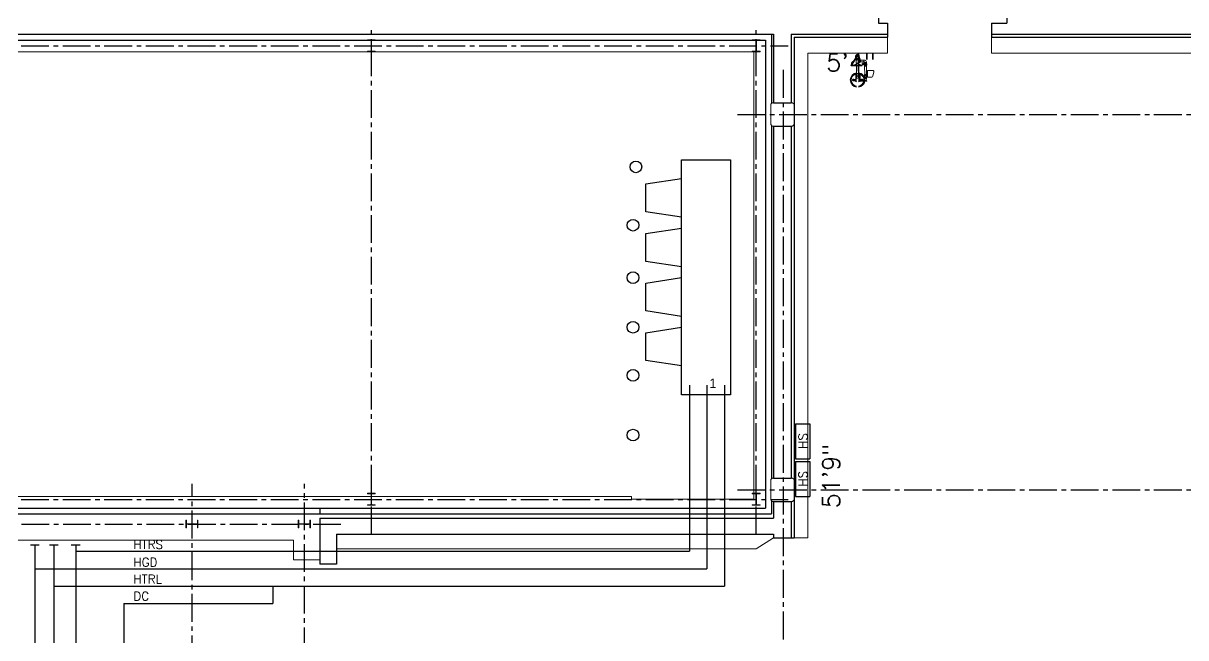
# Model space of a CAD drawing. Header units: inches. Extents: x -578 to 4567, y -980 to 6106.
# Drawn here: x 1039 to 1837, y 1854 to 2275 of the extents above; entities that cross this region are included whole.
import ezdxf
from ezdxf.enums import TextEntityAlignment as Align

# ---------------------------------------------------------------- set-up
doc = ezdxf.new("R2010")
doc.units = ezdxf.units.IN
doc.header["$LTSCALE"] = 25.4
doc.header["$MEASUREMENT"] = 0
doc.linetypes.add('CENTER2', pattern=[1.125, 0.75, -0.125, 0.125, -0.125])
doc.layers.add('A-AMONIA', color=7, linetype='CONTINUOUS', true_color=0x920ef1)
doc.layers.add('A-EVAPS', color=30, linetype='CONTINUOUS', true_color=0xff7f00)
for name, color, linetype in [('A-COL-GRID', 8, 'CENTER2'), ('A-DIMS', 1, 'CONTINUOUS'), ('A-HOSE STATION', 4, 'CONTINUOUS'), ('A-RAIL', 2, 'CONTINUOUS'), ('A-WALL-CMU', 30, 'CONTINUOUS'), ('A-WALL-IMP', 6, 'CONTINUOUS')]:
    doc.layers.add(name, color=color, linetype=linetype)
for name, color, linetype, lineweight in [('A-COLUMNS', 6, 'CONTINUOUS', 20), ('A-CURB', 13, 'CONTINUOUS', 20), ('A-SANR-FIXT', 4, 'CONTINUOUS', 15)]:
    doc.layers.add(name, color=color, linetype=linetype, lineweight=lineweight)
doc.styles.add('3-32', font='arial.ttf', dxfattribs={"width": 0.9, "height": 0.09375})
doc.styles.add('ROMANS', font='romans')
doc.styles.add('SIMPLEX', font='simplex')

# ---------------------------------------------------------------- blocks, each defined once
blk = doc.blocks.new('HOSE STATION')
at = {"layer": 'A-HOSE STATION'}
for p, q in [((-12, 0), (-12, -10)), ((12, 0), (-12, 0)), ((12, 0), (12, -10)), ((12, -10), (-12, -10))]:
    blk.add_line(p, q, dxfattribs=at)
at = {"layer": 'A-HOSE STATION', "style": 'ROMANS'}
blk.add_text('HS', height=6, dxfattribs=at).set_placement((0.2, -5.24), align=Align.MIDDLE_CENTER)

msp = doc.modelspace()

# ---------------------------------------------------------------- linework, layer by layer
at = {"layer": 'A-AMONIA'}
for points in [[(1496.225342, 2026.794255), (1496.225342, 1912.890226)], [(1508.225342, 2026.794255), (1508.225342, 1900.890226)], [(1520.225342, 2026.794255), (1520.225342, 1888.890226)], [(1044.089964, 1917.342927), (1050.089964, 1917.342927)], [(1047.089964, 1917.342927), (1047.089964, 1067.543349)], [(1057.089964, 1917.342927), (1063.089964, 1917.342927)], [(1060.089964, 1917.342927), (1060.089964, 1079.543349)], [(1072.089964, 1917.342927), (1078.089964, 1917.342927)], [(1075.089964, 1917.342927), (1075.089964, 1095.543349)], [(1075.089964, 1912.890226), (1496.225342, 1912.890226)], [(1047.089964, 1900.890226), (1508.225342, 1900.890226)], [(1060.089964, 1888.890226), (1520.225342, 1888.890226)], [(1210.446481, 1888.890226), (1210.446481, 1876.890226)], [(1108.089964, 1876.890226), (1210.446481, 1876.890226)], [(1108.089964, 1876.890226), (1108.089964, 1848.247213)]]:
    msp.add_lwpolyline(points, dxfattribs=at)
at = {"layer": 'A-COL-GRID'}
for p, q in [((1278, 1924.395888), (1278, 2270.336387)), ((1542, 1924.395888), (1542, 2270.336387)), ((494.661124, 2259.445), (1563.97755, 2259.445)), ((1560.5, 2242.938328), (1560.5, 1623.156609)), ((1529.210174, 2212.5), (3541.981852, 2212.5)), ((1155, 778.638897), (1155, 1959.069905)), ((1232, 1612.879361), (1232, 1959.069905)), ((1529.210174, 1955), (3541.981852, 1955)), ((494.661124, 1948.445), (1563.97755, 1948.445)), ((495, 1931.5), (1257.248722, 1931.5))]:
    msp.add_line(p, q, dxfattribs=at)
at = {"layer": 'A-COLUMNS'}
for p, q in [((1552, 2219.5), (1553, 2220.5)), ((1552, 2219.5), (1552, 2205.5)), ((1553, 2220.5), (1567, 2220.5)), ((1568, 2219.5), (1567, 2220.5)), ((1568, 2219.5), (1568, 2205.5)), ((1552, 2205.5), (1553, 2204.5)), ((1553, 2204.5), (1567, 2204.5)), ((1567, 2204.5), (1568, 2205.5)), ((1552, 1962), (1553, 1963)), ((1553, 1963), (1567, 1963)), ((1567, 1963), (1568, 1962)), ((1552, 1962), (1552, 1948)), ((1568, 1962), (1568, 1948)), ((1553, 1947), (1552, 1948)), ((1553, 1947), (1567, 1947)), ((1568, 1948), (1567, 1947))]:
    msp.add_line(p, q, dxfattribs=at)
for points in [[(1278, 2263.64), (1280.635, 2263.64), (1280.635, 2263.24), (1278.5375, 2263.24, 0.4142135624), (1278.125, 2262.8275), (1278.125, 2256.1725, 0.4142135624), (1278.5375, 2255.76), (1280.635, 2255.76), (1280.635, 2255.36), (1275.365, 2255.36), (1275.365, 2255.76), (1277.4625, 2255.76, 0.4142135624), (1277.875, 2256.1725), (1277.875, 2262.8275, 0.4142135624), (1277.4625, 2263.24), (1275.365, 2263.24), (1275.365, 2263.64), (1278, 2263.64)], [(1542, 2263.64), (1544.635, 2263.64), (1544.635, 2263.24), (1542.5375, 2263.24, 0.4142135624), (1542.125, 2262.8275), (1542.125, 2256.1725, 0.4142135624), (1542.5375, 2255.76), (1544.635, 2255.76), (1544.635, 2255.36), (1539.365, 2255.36), (1539.365, 2255.76), (1541.4625, 2255.76, 0.4142135624), (1541.875, 2256.1725), (1541.875, 2262.8275, 0.4142135624), (1541.4625, 2263.24), (1539.365, 2263.24), (1539.365, 2263.64), (1542, 2263.64)], [(1278, 1952.64), (1280.635, 1952.64), (1280.635, 1952.24), (1278.5375, 1952.24, 0.4142135624), (1278.125, 1951.8275), (1278.125, 1945.1725, 0.4142135624), (1278.5375, 1944.76), (1280.635, 1944.76), (1280.635, 1944.36), (1275.365, 1944.36), (1275.365, 1944.76), (1277.4625, 1944.76, 0.4142135624), (1277.875, 1945.1725), (1277.875, 1951.8275, 0.4142135624), (1277.4625, 1952.24), (1275.365, 1952.24), (1275.365, 1952.64), (1278, 1952.64)], [(1542, 1952.64), (1544.635, 1952.64), (1544.635, 1952.24), (1542.5375, 1952.24, 0.4142135624), (1542.125, 1951.8275), (1542.125, 1945.1725, 0.4142135624), (1542.5375, 1944.76), (1544.635, 1944.76), (1544.635, 1944.36), (1539.365, 1944.36), (1539.365, 1944.76), (1541.4625, 1944.76, 0.4142135624), (1541.875, 1945.1725), (1541.875, 1951.8275, 0.4142135624), (1541.4625, 1952.24), (1539.365, 1952.24), (1539.365, 1952.64), (1542, 1952.64)], [(1150.72, 1931.5), (1150.72, 1934.135), (1151.12, 1934.135), (1151.12, 1932.0375, 0.4142135624), (1151.5325, 1931.625), (1158.1875, 1931.625, 0.4142135624), (1158.6, 1932.0375), (1158.6, 1934.135), (1159, 1934.135), (1159, 1928.865), (1158.6, 1928.865), (1158.6, 1930.9625, 0.4142135624), (1158.1875, 1931.375), (1151.5325, 1931.375, 0.4142135624), (1151.12, 1930.9625), (1151.12, 1928.865), (1150.72, 1928.865), (1150.72, 1931.5)], [(1227.86, 1931.5), (1227.86, 1934.135), (1228.26, 1934.135), (1228.26, 1932.0375, 0.4142135624), (1228.6725, 1931.625), (1235.3275, 1931.625, 0.4142135624), (1235.74, 1932.0375), (1235.74, 1934.135), (1236.14, 1934.135), (1236.14, 1928.865), (1235.74, 1928.865), (1235.74, 1930.9625, 0.4142135624), (1235.3275, 1931.375), (1228.6725, 1931.375, 0.4142135624), (1228.26, 1930.9625), (1228.26, 1928.865), (1227.86, 1928.865), (1227.86, 1931.5)]]:
    msp.add_lwpolyline(points, format="xyb", dxfattribs=at)
at = {"layer": 'A-CURB'}
for p, q in [((1632, 2265.5), (1632, 2254.5)), ((1703.5, 2265.5), (1703.5, 2254.5)), ((510, 2255.5), (1540.5, 2255.5)), ((1540.5, 2255.5), (1540.5, 1948.5)), ((1577.5, 2254.5), (1577.5, 1922)), ((1577.5, 2254.5), (1632, 2254.5)), ((1703.5, 2254.5), (2340, 2254.5)), ((1001.875, 1950.5), (1242.5, 1950.5)), ((1242.5, 1950.5), (1456.5, 1950.5)), ((1456.5, 1950.5), (1456.5, 1948.5)), ((1456.5, 1948.5), (1540.5, 1948.5)), ((973, 1920.5), (1224.5, 1920.5)), ((1224.5, 1920.5), (1224.5, 1907)), ((1254, 1914.5), (1542, 1914.5)), ((1554, 1922), (1542, 1914.5)), ((1568, 1922), (1577.5, 1922)), ((1242.5, 1907), (1224.5, 1907))]:
    msp.add_line(p, q, dxfattribs=at)
at = {"layer": 'A-EVAPS'}
msp.add_lwpolyline([(1490.865036, 2181.247854), (1524.5, 2181.247854), (1524.5, 2020.024576), (1490.865036, 2020.024576)], close=True, dxfattribs=at)
for points in [[(1490.865036, 2141.942035), (1466.365036, 2145.692035), (1466.365036, 2164.747854), (1490.865036, 2168.497854)], [(1490.865036, 2107.942035), (1466.365036, 2111.692035), (1466.365036, 2130.747854), (1490.865036, 2134.497854)], [(1490.865036, 2073.942035), (1466.365036, 2077.692035), (1466.365036, 2096.747854), (1490.865036, 2100.497854)], [(1490.865036, 2039.942035), (1466.365036, 2043.692035), (1466.365036, 2062.747854), (1490.865036, 2066.497854)]]:
    msp.add_lwpolyline(points, dxfattribs=at)
at = {"layer": 'A-RAIL'}
for centre in [(1459.5, 2176.5), (1457.5, 2136.5), (1457.5, 2100.5), (1457.5, 2066.5), (1457.5, 2033.5), (1457.5, 1992.5)]:
    msp.add_circle(centre, 4, dxfattribs=at)
at = {"layer": 'A-SANR-FIXT'}
for points in [[(1612.755939, 2252.352636, 0), (1612.749376, 2252.475162, 0), (1612.730832, 2252.596453, 0), (1612.700485, 2252.715342, 0), (1612.658628, 2252.830683, 0), (1612.605664, 2252.941364, 0), (1612.542104, 2253.046319, 0), (1612.46856, 2253.144537, 0), (1612.385741, 2253.235072, 0), (1612.294444, 2253.31705, 0), (1612.19555, 2253.389682, 0), (1612.090011, 2253.452268, 0), (1611.978844, 2253.504205, 0), (1611.863121, 2253.544993, 0), (1611.743956, 2253.574239, 0), (1611.622499, 2253.59166, 0), (1611.499918, 2253.597089, 0), (1611.377395, 2253.590477, 0), (1611.256111, 2253.571884, 0), (1611.137234, 2253.54149, 0), (1611.02191, 2253.499587, 0), (1610.91125, 2253.446579, 0), (1610.80632, 2253.382977, 0), (1610.708132, 2253.309394, 0), (1610.617631, 2253.226538, 0), (1610.535689, 2253.135209, 0), (1610.463096, 2253.036285, 0), (1610.400552, 2252.930721, 0), (1610.34866, 2252.819534, 0), (1610.307918, 2252.703794, 0), (1610.27872, 2252.584618, 0), (1610.261348, 2252.463153, 0), (1610.255968, 2252.34057, 0)], [(1610.540789, 2250.708426, 0), (1610.541393, 2250.583127, 0)], [(1612.391427, 2248.668234, 0), (1612.427157, 2248.749956, 0), (1612.455227, 2248.834615, 0), (1612.475402, 2248.921495, 0), (1612.487509, 2249.009861, 0), (1612.491447, 2249.098966, 0), (1612.487182, 2249.188055, 0), (1612.47475, 2249.276376, 0), (1612.454256, 2249.363181, 0), (1612.425875, 2249.447737, 0), (1612.389845, 2249.529327, 0), (1612.346472, 2249.607262, 0), (1612.296122, 2249.680883, 0), (1612.239221, 2249.749567, 0), (1612.176251, 2249.812732, 0), (1612.107744, 2249.869846, 0), (1612.03428, 2249.920424, 0), (1611.95648, 2249.964039, 0), (1611.875002, 2250.000322, 0), (1611.790535, 2250.028966, 0), (1611.703794, 2250.049728, 0), (1611.615512, 2250.062434, 0), (1611.526436, 2250.066976, 0), (1611.437317, 2250.063315, 0), (1611.348911, 2250.051483, 0), (1611.261966, 2250.031579, 0), (1611.177217, 2250.003771, 0), (1611.095382, 2249.968295, 0), (1611.017152, 2249.92545, 0), (1610.943189, 2249.8756, 0), (1610.874118, 2249.819165, 0), (1610.810525, 2249.756624, 0), (1610.752946, 2249.688504, 0), (1610.701869, 2249.615383, 0), (1610.657725, 2249.537879, 0), (1610.620889, 2249.456646, 0), (1610.591671, 2249.372373, 0), (1610.57032, 2249.285772, 0), (1610.557014, 2249.197576, 0), (1610.551868, 2249.108531, 0), (1610.554924, 2249.019389, 0), (1610.566157, 2248.930905, 0), (1610.585472, 2248.843827, 0), (1610.612704, 2248.758892, 0), (1610.647625, 2248.676818, 0)], [(1610.603464, 2250.769529, 0), (1610.745623, 2250.770215, 0)], [(1610.604656, 2250.522632, 0), (1610.746814, 2250.523318, 0)], [(1612.397677, 2249.094969, 0), (1612.393638, 2249.181248, 0), (1612.381121, 2249.26671, 0), (1612.36025, 2249.350524, 0), (1612.331227, 2249.431875, 0), (1612.294333, 2249.509973, 0), (1612.249929, 2249.584059, 0), (1612.198445, 2249.653411, 0), (1612.140381, 2249.717357, 0), (1612.076303, 2249.775274, 0), (1612.006834, 2249.826599, 0), (1611.932647, 2249.870835, 0), (1611.854465, 2249.90755, 0), (1611.773048, 2249.936387, 0), (1611.689186, 2249.957067, 0), (1611.603696, 2249.969388, 0), (1611.517408, 2249.973231, 0), (1611.431161, 2249.968556, 0), (1611.345793, 2249.95541, 0), (1611.262135, 2249.933922, 0), (1611.180999, 2249.904301, 0), (1611.103174, 2249.866833, 0), (1611.029417, 2249.821884, 0), (1610.960446, 2249.76989, 0), (1610.896929, 2249.711357, 0), (1610.839485, 2249.646854, 0), (1610.788672, 2249.577008, 0), (1610.744984, 2249.502497, 0), (1610.708846, 2249.424047, 0), (1610.680608, 2249.342419, 0), (1610.660546, 2249.258407, 0), (1610.648855, 2249.172828, 0), (1610.645648, 2249.086513, 0)], [(1610.647025, 2250.522837, 0), (1610.651836, 2249.526148, 0)], [(1610.731393, 2250.770147, 0), (1612.419763, 2250.778295, 0)], [(1610.744214, 2250.523306, 0), (1612.420955, 2250.531398, 0)], [(1612.390749, 2250.530453, 0), (1612.395638, 2249.517564, 0)], [(1612.947242, 2249.971832, 0), (1612.393458, 2249.969159, 0)], [(1612.483016, 2250.7178, 0), (1612.483621, 2250.592501, 0)], [(1612.947037, 2250.014131, 0), (1612.947723, 2249.872033, 0)], [(1612.947711, 2249.874633, 0), (1612.955804, 2248.197853, 0)], [(1613.132861, 2250.078029, 0), (1613.007533, 2250.077424, 0)], [(1613.193965, 2250.015323, 0), (1613.19465, 2249.873225, 0)], [(1613.472087, 2249.905664, 0), (1613.1945, 2249.904324, 0)], [(1613.194582, 2249.887425, 0), (1613.202731, 2248.199044, 0)], [(1613.47296, 2249.724866, 0), (1613.472087, 2249.905664, 0)], [(1615.787653, 2249.736038, 0), (1613.47296, 2249.724866, 0)], [(1613.478836, 2248.507381, 0), (1613.47296, 2249.724866, 0)], [(1615.787428, 2249.782638, 0), (1615.787938, 2249.677039, 0)], [(1615.787428, 2249.782638, 0), (1615.787938, 2249.677039, 0)], [(1615.787437, 2249.780738, 0), (1615.787947, 2249.675139, 0)], [(1615.793838, 2248.566354, 0), (1615.788398, 2249.693541, 0)], [(1615.793798, 2248.574654, 0), (1615.788438, 2249.685241, 0)], [(1615.793798, 2248.574654, 0), (1615.788438, 2249.685241, 0)], [(1615.831446, 2249.82455, 0), (1615.921475, 2249.824985, 0)], [(1615.965373, 2249.779996, 0), (1616.16144, 2249.780943, 0)], [(1615.971186, 2248.57551, 0), (1615.965826, 2249.686097, 0)], [(1615.965906, 2249.783499, 0), (1615.966415, 2249.6779, 0)], [(1608.085174, 2248.538349, 0), (1607.982342, 2248.471403, 0), (1607.88657, 2248.394698, 0), (1607.79878, 2248.308973, 0), (1607.719818, 2248.215053, 0), (1607.650444, 2248.113844, 0), (1607.591327, 2248.006321, 0), (1607.543037, 2247.89352, 0), (1607.50604, 2247.776529, 0), (1607.48069, 2247.656473, 0), (1607.467234, 2247.53451, 0), (1607.4658, 2247.411816, 0), (1607.476403, 2247.289572, 0), (1607.498939, 2247.168957, 0), (1607.533193, 2247.051132, 0), (1607.578834, 2246.937233, 0), (1607.635421, 2246.828358, 0), (1607.702414, 2246.725559, 0), (1607.779164, 2246.629824, 0), (1607.864929, 2246.542074, 0), (1607.958885, 2246.463156, 0), (1608.060125, 2246.39383, 0), (1608.167675, 2246.334764, 0), (1608.280498, 2246.286527, 0), (1608.397506, 2246.249584, 0), (1608.517572, 2246.224291, 0), (1608.63954, 2246.210892, 0), (1608.762234, 2246.209515, 0), (1608.884472, 2246.220175, 0), (1609.005076, 2246.242767, 0), (1609.122884, 2246.277076, 0), (1609.23676, 2246.322769, 0), (1609.345608, 2246.379407, 0)], [(1610.560247, 2247.476582, 0), (1610.559642, 2247.601881, 0)], [(1610.560247, 2247.476582, 0), (1610.559642, 2247.601881, 0)], [(1612.299048, 2247.671077, 0), (1610.622308, 2247.662984, 0)], [(1612.299048, 2247.671077, 0), (1610.622308, 2247.662984, 0)], [(1612.31187, 2247.424236, 0), (1610.6235, 2247.416087, 0)], [(1612.31187, 2247.424236, 0), (1610.6235, 2247.416087, 0)], [(1610.647625, 2248.676818, 0), (1610.645648, 2249.086513, 0)], [(1610.652514, 2247.66393, 0), (1610.647625, 2248.676818, 0)], [(1610.652514, 2247.66393, 0), (1610.647625, 2248.676818, 0)], [(1610.745088, 2247.416674, 0), (1610.775822, 2241.048808, 0)], [(1610.872301, 2247.403887, 0), (1610.905154, 2240.597017, 0)], [(1612.30024, 2247.42418, 0), (1612.116302, 2247.423292, 0)], [(1612.30024, 2247.42418, 0), (1612.116302, 2247.423292, 0)], [(1612.30024, 2247.42418, 0), (1612.116302, 2247.423292, 0)], [(1612.30024, 2247.42418, 0), (1612.116302, 2247.423292, 0)], [(1612.187286, 2247.410234, 0), (1612.220139, 2240.603363, 0)], [(1612.438617, 2247.67175, 0), (1612.296458, 2247.671064, 0)], [(1612.438617, 2247.67175, 0), (1612.296458, 2247.671064, 0)], [(1612.439808, 2247.424853, 0), (1612.29765, 2247.424167, 0)], [(1612.439808, 2247.424853, 0), (1612.29765, 2247.424167, 0)], [(1612.31437, 2247.424248, 0), (1612.345104, 2241.056382, 0)], [(1612.397677, 2249.094969, 0), (1612.391427, 2248.668234, 0)], [(1612.396237, 2247.671546, 0), (1612.391427, 2248.668234, 0)], [(1612.396237, 2247.671546, 0), (1612.391427, 2248.668234, 0)], [(1612.954898, 2248.228049, 0), (1612.393564, 2248.225339, 0)], [(1612.502474, 2247.485956, 0), (1612.50187, 2247.611255, 0)], [(1612.502474, 2247.485956, 0), (1612.50187, 2247.611255, 0)], [(1613.142235, 2248.135852, 0), (1613.016907, 2248.135247, 0)], [(1613.479708, 2248.326583, 0), (1613.202122, 2248.325243, 0)], [(1615.794069, 2248.518555, 0), (1613.478836, 2248.507381, 0)], [(1613.478836, 2248.507381, 0), (1613.479708, 2248.326583, 0)], [(1615.794282, 2248.474455, 0), (1615.793789, 2248.576554, 0)], [(1615.83818, 2248.429367, 0), (1615.928209, 2248.429801, 0)], [(1615.97167, 2248.475312, 0), (1615.971177, 2248.57741, 0)], [(1615.97167, 2248.475312, 0), (1616.167737, 2248.476258, 0)], [(1616.304554, 2247.967512, 0), (1616.304212, 2248.038411, 0)], [(1616.345768, 2248.082813, 0), (1616.451347, 2248.083322, 0)], [(1616.346537, 2247.923514, 0), (1616.452116, 2247.924024, 0)], [(1616.349231, 2248.082329, 0), (1616.348192, 2248.297527, 0)], [(1616.446142, 2239.786309, 0), (1616.418794, 2245.452434, 0)], [(1617.560207, 2248.088174, 0), (1616.43294, 2248.082733, 0)], [(1617.560971, 2247.929876, 0), (1616.433704, 2247.924435, 0)], [(1616.544745, 2246.15295, 0), (1616.539568, 2247.225638, 0)], [(1616.680366, 2247.226317, 0), (1616.676988, 2247.926209, 0)], [(1616.688921, 2245.453738, 0), (1616.685543, 2246.15363, 0)], [(1617.330708, 2247.229456, 0), (1617.32733, 2247.929348, 0)], [(1617.339264, 2245.456877, 0), (1617.335886, 2246.156769, 0)], [(1617.473324, 2246.157432, 0), (1617.468147, 2247.23012, 0)], [(1617.652106, 2248.088617, 0), (1617.549987, 2248.088125, 0)], [(1617.65287, 2247.930319, 0), (1617.550751, 2247.929826, 0)], [(1617.663628, 2239.792185, 0), (1617.63628, 2245.45831, 0)], [(1617.65295, 2248.292924, 0), (1617.652436, 2248.088619, 0)], [(1617.697888, 2247.974237, 0), (1617.697546, 2248.045136, 0)], [(1618.453218, 2238.256682, 0), (1618.43301, 2242.443631, 0)], [(1618.6201, 2242.632536, 0), (1621.933062, 2242.648526, 0)], [(1622.675911, 2241.771891, 0), (1622.150701, 2238.706318, 0)], [(1608.760708, 2235.587368, 0), (1608.548281, 2235.586343, 0)], [(1608.762324, 2236.607548, 0), (1608.629486, 2236.606907, 0)], [(1609.146088, 2236.352837, 0), (1610.925597, 2236.361426, 0)], [(1609.153611, 2235.852868, 0), (1610.928011, 2235.861432, 0)], [(1609.69026, 2235.363442, 0), (1609.690259, 2235.363682, 0)], [(1609.825601, 2235.500337, 0), (1610.929728, 2235.505666, 0)], [(1610.931042, 2235.233429, 0), (1609.826914, 2235.2281, 0)], [(1612.801335, 2239.476334, 0), (1610.347064, 2239.464489, 0)], [(1610.347064, 2239.464489, 0), (1610.352413, 2238.356233, 0)], [(1610.352413, 2238.356233, 0), (1612.806684, 2238.368078, 0)], [(1610.471242, 2240.606873, 0), (1612.639697, 2240.617339, 0)], [(1610.476752, 2239.465115, 0), (1610.471242, 2240.606873, 0)], [(1610.487612, 2237.215102, 0), (1610.482101, 2238.356859, 0)], [(1610.487612, 2237.215102, 0), (1612.656067, 2237.225568, 0)], [(1610.970136, 2238.359214, 0), (1610.964787, 2239.46747, 0)], [(1611.008946, 2240.609468, 0), (1611.014456, 2239.46771, 0)], [(1611.019805, 2238.359454, 0), (1611.025316, 2237.217697, 0)], [(1612.101993, 2240.614743, 0), (1612.107504, 2239.472986, 0)], [(1612.112852, 2238.36473, 0), (1612.118363, 2237.222973, 0)], [(1612.162522, 2238.364969, 0), (1612.157173, 2239.473225, 0)], [(1612.240582, 2236.367773, 0), (1613.196321, 2236.372386, 0)], [(1612.242995, 2235.867779, 0), (1613.198734, 2235.872391, 0)], [(1612.244712, 2235.512013, 0), (1613.200451, 2235.516626, 0)], [(1613.201765, 2235.244389, 0), (1612.246026, 2235.239776, 0)], [(1612.645207, 2239.475581, 0), (1612.639697, 2240.617339, 0)], [(1612.656067, 2237.225568, 0), (1612.650556, 2238.367325, 0)], [(1612.806684, 2238.368078, 0), (1612.801335, 2239.476334, 0)], [(1612.803407, 2239.047204, 0), (1613.183402, 2239.049038, 0)], [(1612.804613, 2238.797207, 0), (1613.184609, 2238.799041, 0)], [(1612.884492, 2235.378859, 0), (1612.884491, 2235.379099, 0)], [(1613.200451, 2235.516626, 0), (1613.019833, 2235.515754, 0)], [(1613.201765, 2235.244389, 0), (1613.021147, 2235.243517, 0)], [(1613.18196, 2239.347814, 0), (1613.301959, 2239.348393, 0)], [(1613.203154, 2234.956732, 0), (1613.18196, 2239.347814, 0)], [(1613.203154, 2234.956732, 0), (1613.323152, 2234.957311, 0)], [(1613.323152, 2234.957311, 0), (1613.301959, 2239.348393, 0)], [(1614.017375, 2236.376348, 0), (1613.31632, 2236.372965, 0)], [(1613.318733, 2235.872971, 0), (1614.014673, 2235.87633, 0)], [(1613.77332, 2235.519391, 0), (1613.32045, 2235.517205, 0)], [(1613.32045, 2235.517205, 0), (1613.637316, 2235.518734, 0)], [(1617.697153, 2235.266086, 0), (1613.321764, 2235.244968, 0)], [(1613.774633, 2235.247154, 0), (1613.321764, 2235.244968, 0)], [(1613.338479, 2236.373072, 0), (1613.676307, 2236.374702, 0)], [(1613.77332, 2235.519391, 0), (1617.695839, 2235.538322, 0)], [(1613.909976, 2235.383809, 0), (1613.909974, 2235.384048, 0)], [(1614.603067, 2236.632098, 0), (1614.400954, 2236.631123, 0)], [(1614.610767, 2235.618254, 0), (1614.417075, 2235.617319, 0)], [(1616.21006, 2238.012558, 0), (1618.057958, 2238.021477, 0), (1618.052781, 2239.094151, 0), (1616.061194, 2239.084538, 0), (1616.064818, 2238.333803, 0)], [(1616.438365, 2237.313744, 0), (1617.71528, 2237.319907, 0), (1617.711902, 2238.019807, 0), (1616.412438, 2238.013535, 0), (1616.415383, 2237.403244, 0)], [(1616.438355, 2237.313794, 0), (1616.521874, 2237.314197, 0)], [(1616.446125, 2239.789846, 0), (1617.663611, 2239.795722, 0)], [(1616.478731, 2237.136597, 0), (1616.52273, 2237.136809, 0)], [(1616.511654, 2237.314148, 0), (1617.638921, 2237.319588, 0)], [(1616.520004, 2237.314188, 0), (1617.630561, 2237.319548, 0)], [(1616.520004, 2237.314188, 0), (1617.630561, 2237.319548, 0)], [(1616.52086, 2237.1368, 0), (1617.631417, 2237.14216, 0)], [(1616.598375, 2238.014432, 0), (1616.593198, 2239.087106, 0)], [(1616.733987, 2239.087785, 0), (1616.730608, 2239.787682, 0)], [(1616.742542, 2237.315212, 0), (1616.739164, 2238.015112, 0)], [(1617.384329, 2239.090924, 0), (1617.380951, 2239.790821, 0)], [(1617.392884, 2237.318351, 0), (1617.389506, 2238.018251, 0)], [(1617.526955, 2238.018914, 0), (1617.521777, 2239.091588, 0)], [(1617.726087, 2237.320559, 0), (1617.620509, 2237.32005, 0)], [(1617.727947, 2237.320568, 0), (1617.622369, 2237.320059, 0)], [(1617.727947, 2237.320568, 0), (1617.622369, 2237.320059, 0)], [(1617.728809, 2237.14209, 0), (1617.62323, 2237.141581, 0)], [(1617.725346, 2237.142613, 0), (1617.726293, 2236.946546, 0)], [(1617.76993, 2237.27654, 0), (1617.770365, 2237.186511, 0)], [(1618.05421, 2238.798198, 0), (1618.450595, 2238.800111, 0)], [(1618.056925, 2238.235628, 0), (1618.45429, 2238.237545, 0)], [(1618.642123, 2238.069592, 0), (1621.415091, 2238.082976, 0)]]:
    msp.add_polyline3d(points, dxfattribs=at)
for points in [[(1616.012751, 2246.150383, 0), (1616.007574, 2247.22307, 0), (1617.999161, 2247.232683, 0)], [(1616.012751, 2246.150383, 0), (1617.999161, 2247.232683, 0), (1618.004338, 2246.159995, 0)], [(1616.35363, 2247.22474, 0), (1616.350252, 2247.924632, 0), (1617.649727, 2247.930904, 0)], [(1616.35363, 2247.22474, 0), (1617.649727, 2247.930904, 0), (1617.653105, 2247.231012, 0)], [(1616.362185, 2245.452161, 0), (1616.358807, 2246.152053, 0), (1617.658282, 2246.158325, 0)], [(1616.362185, 2245.452161, 0), (1617.658282, 2246.158325, 0), (1617.66166, 2245.458433, 0)], [(1616.40726, 2239.086209, 0), (1616.403882, 2239.786105, 0), (1617.703347, 2239.792377, 0)], [(1616.40726, 2239.086209, 0), (1617.703347, 2239.792377, 0), (1617.706725, 2239.09248, 0)]]:
    msp.add_polyline3d(points, close=True, dxfattribs=at)
for centre, radius in [((1611.502331, 2253.097095), 0.21875), ((1608.06723, 2247.080445), 0.21875), ((1614.995348, 2247.113884), 0.21875), ((1607.145348, 2236.093178), 0.023), ((1607.290801, 2237.242893), 0.023), ((1607.301892, 2234.94492), 0.023), ((1607.729626, 2238.316021), 0.023), ((1607.751056, 2233.876076), 0.023), ((1608.430183, 2239.238413), 0.023), ((1609.346769, 2239.947848), 0.023), ((1610.414614, 2240.397007), 0.023), ((1612.712587, 2240.408098), 0.023), ((1613.784715, 2239.969267), 0.023), ((1614.708106, 2239.268713), 0.023), ((1615.417534, 2238.353126), 0.023), ((1615.438963, 2233.913181), 0.023), ((1615.866701, 2237.284285), 0.023), ((1615.877792, 2234.986311), 0.023), ((1616.023245, 2236.136027), 0.023), ((1608.460483, 2232.960489), 0.023), ((1609.383875, 2232.259937), 0.023), ((1610.456005, 2231.821107), 0.023), ((1612.753979, 2231.832198), 0.023), ((1613.826517, 2232.226129), 0.023), ((1614.738407, 2232.990789), 0.023)]:
    msp.add_circle(centre, radius, dxfattribs=at)
for centre, radius, start, end in [((1605.880994, 2252.31757), 4.375034, 300.252288865, 0.3012092), ((1610.603764, 2250.706526), 0.063004, 90.272119115, 178.272074954), ((1610.604347, 2250.585635), 0.063004, 182.280992096, 270.280947935), ((1612.420067, 2250.715298), 0.062999, 2.276445068, 90.276400907), ((1612.420651, 2250.594396), 0.062999, 270.276666143, 358.276621982), ((1617.130912, 2252.371865), 4.375016, 180.251828597, 217.216923941), ((1613.010056, 2250.014455), 0.063019, 92.294628697, 180.294584536), ((1613.130946, 2250.015039), 0.063019, 0.258482514, 88.258438353), ((1615.833227, 2249.779343), 0.045243, 92.256315912, 180.256271751), ((1615.833227, 2249.779343), 0.045243, 92.256315912, 180.256271751), ((1615.833236, 2249.777543), 0.045243, 92.256315912, 180.256271751), ((1615.92013, 2249.779762), 0.045243, 0.296795299, 88.296751138), ((1616.168599, 2248.296605), 1.484355, 359.857922736, 90.276318225), ((1611.553067, 2242.602122), 4.375015, 101.828318728, 120.302164895), ((1610.622612, 2247.599986), 0.062999, 90.276666143, 178.276621982), ((1610.622612, 2247.599986), 0.062999, 90.276666143, 178.276621982), ((1610.623196, 2247.479085), 0.062999, 182.276445068, 270.276400907), ((1610.623196, 2247.479085), 0.062999, 182.276445068, 270.276400907), ((1611.553168, 2242.602051), 4.374942, 60.254424042, 78.839291756), ((1612.438921, 2247.608752), 0.062999, 2.276445068, 90.276400907), ((1612.438921, 2247.608752), 0.062999, 2.276445068, 90.276400907), ((1612.439504, 2247.487851), 0.062999, 270.276666143, 358.276621982), ((1612.439504, 2247.487851), 0.062999, 270.276666143, 358.276621982), ((1613.01877, 2248.198187), 0.062967, 180.303964013, 268.303919852), ((1613.139764, 2248.198771), 0.062967, 272.249147198, 0.249103037), ((1614.344028, 2247.485781), 1.249977, 240.251332621, 55.424048111), ((1615.839576, 2248.47464), 0.045295, 180.233524483, 268.233480322), ((1615.926376, 2248.475059), 0.045295, 272.319586728, 0.319542566), ((1616.168599, 2248.296665), 0.179595, 0.274897029, 90.274979744), ((1616.349461, 2248.037061), 0.045269, 90.290905151, 178.29086099), ((1616.349788, 2247.969299), 0.045269, 182.26220606, 270.262161899), ((1617.652313, 2248.043349), 0.045269, 2.26220606, 90.262161899), ((1617.65264, 2247.975587), 0.045269, 270.290905151, 358.29086099), ((1618.621007, 2242.444538), 0.188, 90.276492168, 180.276574882), ((1621.936684, 2241.898537), 0.749998, 350.278346202, 90.276715813), ((1611.584296, 2236.114602), 4.999999, 97.832812501, 262.720254549), ((1611.584299, 2236.114602), 4.844001, 98.077679044, 262.475388006), ((1611.584294, 2236.114597), 4.687496, 98.339791804, 262.213275246), ((1611.584298, 2236.114599), 4.312504, 104.935735346, 261.506787989), ((1607.520795, 2236.824422), 0.187472, 170.098792671, 180.283626559), ((1608.611872, 2236.098208), 0.536684, 158.495950697, 180.084540768), ((1608.611894, 2236.098213), 0.536707, 180.085098044, 201.67366442), ((1608.589228, 2236.107128), 0.512346, 136.394027626, 158.495788237), ((1608.589236, 2236.08924), 0.512336, 201.676933042, 223.778693654), ((1608.574734, 2236.120971), 0.492304, 113.529026594, 136.397267687), ((1608.574809, 2236.075359), 0.492316, 223.773923105, 246.642164198), ((1608.875202, 2236.096418), 0.572219, 160.075218359, 180.275678754), ((1608.875202, 2236.096435), 0.572219, 180.277388296, 200.477848691), ((1608.816591, 2236.117677), 0.509872, 138.663042148, 160.07661789), ((1608.816772, 2236.074617), 0.509849, 200.478002639, 221.891578381), ((1608.565347, 2236.142468), 0.468847, 90.084685873, 113.525954092), ((1608.565473, 2236.053819), 0.46884, 246.646017619, 270.087285838), ((1608.779077, 2236.15067), 0.459914, 115.276433658, 138.66236133), ((1608.779629, 2236.041264), 0.459929, 221.888241316, 245.274168987), ((1608.565355, 2236.14242), 0.468895, 82.137821479, 90.085729537), ((1608.565488, 2236.053787), 0.468808, 270.085452565, 274.788088473), ((1608.754879, 2236.201911), 0.403247, 90.276126358, 115.276168777), ((1608.755903, 2235.989787), 0.403247, 245.276898272, 270.276940692), ((1608.871942, 2236.101243), 0.234633, 162.719388288, 180.271996261), ((1608.871942, 2236.10128), 0.234633, 180.281070789, 197.833678762), ((1608.824092, 2236.116166), 0.184509, 142.916528723, 162.73059062), ((1608.824238, 2236.085895), 0.184509, 197.82247643, 217.636538326), ((1608.793666, 2236.139132), 0.146389, 118.749611108, 142.906635056), ((1608.794035, 2236.062637), 0.146389, 217.646431994, 241.803455942), ((1608.77422, 2236.174603), 0.105938, 90.279923233, 118.756294081), ((1608.774933, 2236.02698), 0.105938, 241.796772969, 270.273143817), ((1608.754885, 2236.201911), 0.403247, 65.276898272, 90.276940692), ((1608.755909, 2235.989787), 0.403247, 270.276126358, 295.276168777), ((1608.774213, 2236.174583), 0.105958, 61.799477314, 90.275848162), ((1608.774925, 2236.027), 0.105958, 270.277218888, 298.753589736), ((1608.75511, 2236.138969), 0.146371, 37.640351065, 61.797375014), ((1608.75548, 2236.062428), 0.146371, 298.755692036, 322.912715984), ((1608.724908, 2236.115659), 0.184523, 17.830484039, 37.644545935), ((1608.725054, 2236.085445), 0.184523, 322.908521115, 342.722583011), ((1608.677209, 2236.100303), 0.234633, 0.281070789, 17.833678762), ((1608.677209, 2236.10034), 0.234633, 342.719388288, 0.271996261), ((1608.731188, 2236.150414), 0.459934, 41.892542133, 65.278469804), ((1608.731691, 2236.041057), 0.459949, 295.277061603, 318.662989274), ((1608.693994, 2236.117059), 0.509886, 20.479043957, 41.892619699), ((1608.694228, 2236.074052), 0.509863, 318.658893797, 340.072469539), ((1608.635591, 2236.09529), 0.572214, 0.274577736, 20.475038131), ((1608.635591, 2236.095251), 0.572214, 340.078028918, 0.278489313), ((1609.826257, 2235.364339), 0.136, 90.276492168, 180.276574882), ((1609.826258, 2235.364099), 0.136, 180.276492168, 270.276574882), ((1611.584291, 2236.114597), 1.406, 128.419104975, 170.034106156), ((1611.584291, 2236.114597), 1.406, 128.419104975, 170.034106156), ((1611.584317, 2236.114591), 1.406023, 190.518098363, 205.796879037), ((1611.584317, 2236.114591), 1.406023, 190.518098363, 205.796879037), ((1611.584281, 2236.114616), 1.406004, 218.920692415, 242.396204498), ((1611.584281, 2236.114616), 1.406004, 218.920692415, 242.396204498), ((1611.584296, 2236.1146), 5.000001, 353.317848801, 82.720256543), ((1611.584292, 2236.114602), 4.844001, 353.092560597, 82.47536609), ((1611.584297, 2236.114598), 4.687496, 352.851426027, 82.213254712), ((1611.584307, 2236.114592), 1.405985, 298.157501235, 321.633013318), ((1611.584289, 2236.114596), 4.312502, 279.046365558, 348.529269225), ((1611.584295, 2236.114594), 4.687494, 278.339839135, 349.480853011), ((1611.5843, 2236.114595), 4.843993, 278.077621813, 349.833607692), ((1611.584299, 2236.114593), 4.999989, 277.832796765, 350.162929178), ((1611.584297, 2236.11461), 1.405993, 10.51846949, 52.133470671), ((1611.584297, 2236.11461), 1.405993, 10.51846949, 52.133470671), ((1611.584291, 2236.114593), 4.312502, 352.201715577, 75.812745437), ((1611.584266, 2236.114591), 1.406023, 334.756188013, 350.034968687), ((1611.584275, 2236.114582), 1.406011, 334.756370484, 346.837579595), ((1613.02049, 2235.379756), 0.136, 90.276492168, 180.276574882), ((1613.020491, 2235.379515), 0.136, 180.276492168, 270.276574882), ((1613.773976, 2235.383392), 0.136, 0.276492168, 90.276574882), ((1613.773977, 2235.383152), 0.136, 270.276492168, 0.276574882), ((1614.529467, 2236.123719), 0.571438, 160.063585356, 180.276780167), ((1614.529467, 2236.123715), 0.571438, 180.276286883, 200.489481694), ((1614.47123, 2236.144839), 0.509489, 138.642817876, 160.063164334), ((1614.471436, 2236.102034), 0.509489, 200.489902716, 221.910249174), ((1614.433976, 2236.177637), 0.459855, 115.26173484, 138.643127), ((1614.4345, 2236.068878), 0.459855, 221.90994005, 245.29133221), ((1614.409928, 2236.228591), 0.40351, 90.27605425, 115.261150376), ((1614.410946, 2236.017694), 0.40351, 245.291916674, 270.2770128), ((1614.479465, 2236.128327), 0.23463, 162.724133451, 180.276741424), ((1614.479465, 2236.128325), 0.23463, 180.276325626, 197.828933599), ((1614.431617, 2236.143205), 0.184521, 142.909321823, 162.72338372), ((1614.431763, 2236.112985), 0.184521, 197.82968333, 217.643745227), ((1614.401192, 2236.166213), 0.146377, 118.753867599, 142.910891548), ((1614.401561, 2236.089685), 0.146377, 217.642175502, 241.799199451), ((1614.381747, 2236.201653), 0.105952, 90.278030086, 118.754400934), ((1614.382459, 2236.054058), 0.105952, 241.798666116, 270.275036964), ((1614.38174, 2236.201655), 0.10595, 61.798395697, 90.274766545), ((1614.382453, 2236.054056), 0.10595, 270.278300505, 298.754671353), ((1614.409934, 2236.228591), 0.40351, 65.291909574, 90.277005701), ((1614.410952, 2236.017694), 0.40351, 270.276061349, 295.261157475), ((1614.362637, 2236.166024), 0.146378, 37.642783618, 61.799807566), ((1614.363006, 2236.089501), 0.146378, 298.753259484, 322.910283432), ((1614.332436, 2236.142726), 0.184521, 17.82968333, 37.643745227), ((1614.332582, 2236.112506), 0.184521, 322.909321823, 342.72338372), ((1614.284734, 2236.127384), 0.23463, 0.277116495, 17.829724468), ((1614.284734, 2236.127388), 0.23463, 342.723342582, 0.275950555), ((1614.599143, 2236.087484), 0.472391, 263.698356794, 270.273397389), ((1614.59879, 2236.160623), 0.472389, 90.279645286, 93.891661637), ((1614.386378, 2236.177408), 0.459854, 41.909903323, 65.291295482), ((1614.386903, 2236.068648), 0.459854, 295.261771567, 318.643163727), ((1614.598771, 2236.160625), 0.472387, 67.002578626, 90.277367458), ((1614.5991, 2236.087485), 0.472392, 270.278644201, 293.553433034), ((1614.349442, 2236.144251), 0.509489, 20.489902716, 41.910249174), ((1614.349648, 2236.101446), 0.509489, 318.642817876, 340.063164334), ((1614.591204, 2236.142824), 0.491729, 44.195226929, 67.001451655), ((1614.591386, 2236.105207), 0.491729, 293.551615395, 316.357840121), ((1614.291411, 2236.122568), 0.571438, 0.27656814, 20.489762951), ((1614.291411, 2236.122568), 0.571438, 340.063304099, 0.27649891), ((1614.579415, 2236.131349), 0.508181, 22.02271621, 44.196112062), ((1614.579461, 2236.116572), 0.508203, 316.358544418, 338.531940269), ((1614.56091, 2236.123871), 0.528142, 0.276273853, 22.021954518), ((1614.560936, 2236.123872), 0.528116, 338.53057009, 0.276250755), ((1616.241962, 2236.939382), 1.484347, 288.725541177, 0.276520575), ((1617.696495, 2235.402324), 0.136, 0.276492168, 90.276574882), ((1617.696497, 2235.402084), 0.136, 270.276492168, 0.276574882), ((1617.722848, 2237.274734), 0.045259, 2.275312359, 90.275268198), ((1617.724708, 2237.274743), 0.045259, 2.275312359, 90.275268198), ((1617.724708, 2237.274743), 0.045259, 2.275312359, 90.275268198), ((1617.725127, 2237.187872), 0.045259, 270.277798852, 358.277754691), ((1618.641215, 2238.25759), 0.188, 180.276492168, 270.276574882), ((1621.411471, 2238.832967), 0.75, 270.27650451, 350.278075783)]:
    msp.add_arc(centre, radius, start, end, dxfattribs=at)
at = {"layer": 'A-WALL-CMU'}
for p, q in [((1626, 2370.5), (1626, 2275)), ((1714, 2370.5), (1714, 2275)), ((1626, 2275), (1632, 2275)), ((1632, 2275), (1632, 2267.5)), ((1703.5, 2275), (1703.5, 2267.5)), ((1703.5, 2275), (1714, 2275)), ((495, 2267.5), (1554, 2267.5)), ((1554, 2267.5), (1554, 2220.5)), ((1566, 2267.5), (1632, 2267.5)), ((1566, 2267.5), (1566, 2220.5)), ((1703.5, 2267.5), (2325, 2267.5)), ((1554, 2220.5), (1566, 2220.5)), ((1554, 2204.5), (1554, 1963)), ((1554, 2204.5), (1566, 2204.5)), ((1566, 2204.5), (1566, 1963)), ((1554, 1963), (1566, 1963)), ((1554, 1947), (1554, 1935.5)), ((1554, 1947), (1566, 1947)), ((1566, 1947), (1566, 1922)), ((1242.5, 1935.5), (1242.5, 1904)), ((1242.5, 1935.5), (1554, 1935.5)), ((1254, 1924.5), (1254, 1904)), ((1254, 1924.5), (1554, 1924.5)), ((1554, 1924.5), (1554, 1922)), ((1554, 1922), (1566, 1922)), ((1254, 1904), (1242.5, 1904))]:
    msp.add_line(p, q, dxfattribs=at)
at = {"layer": 'A-WALL-IMP'}
for p, q in [((1552.5, 2267.5), (1552.5, 2220.5)), ((1568, 2265.5), (1632, 2265.5)), ((1568, 2265.5), (1568, 1922)), ((1632, 2267.5), (1632, 2265.5)), ((1703.5, 2267.5), (1703.5, 2265.5)), ((1703.5, 2265.5), (2327, 2265.5)), ((499, 2263.5), (1548.5, 2263.5)), ((1548.5, 2263.5), (1548.5, 1942.5)), ((1552.5, 2204.5), (1552.5, 1963)), ((1552.5, 1947), (1552.5, 1938.5)), ((961, 1942.5), (1242.5, 1942.5)), ((961, 1938.5), (1242.5, 1938.5)), ((1242.5, 1942.5), (1242.5, 1938.5)), ((1242.5, 1942.5), (1548.5, 1942.5)), ((1242.5, 1938.5), (1552.5, 1938.5)), ((1566, 1922), (1568, 1922))]:
    msp.add_line(p, q, dxfattribs=at)

# ---------------------------------------------------------------- block references
at = {"layer": 'A-HOSE STATION', "rotation": 89.99999999999999}
for p in [(1568.895084, 1988.280537), (1568.895084, 1962.332866)]:
    msp.add_blockref('HOSE STATION', p, dxfattribs=at)

# ---------------------------------------------------------------- texts
at = {"layer": 'A-AMONIA', "char_height": 6, "attachment_point": 4, "style": 'ROMANS'}
for s, insert in [('HTRS', (1114.702862, 1917.486102)), ('HGD', (1114.702862, 1905.264934)), ('HTRL', (1114.702862, 1893.765409)), ('DC', (1114.702862, 1882.038315))]:
    msp.add_mtext(s, dxfattribs=dict(at, insert=insert))
at = {"layer": 'A-DIMS', "style": 'SIMPLEX'}
msp.add_text('5\'4"', height=12, dxfattribs=at).set_placement((1607.079374, 2248.101156), align=Align.MIDDLE)
msp.add_text('51\'9"', height=12, rotation=90, dxfattribs=at).set_placement((1593.445518, 1964.394901), align=Align.MIDDLE)
at = {"layer": 'A-EVAPS', "insert": (1510.041438, 2031.319389), "char_height": 6.48, "attachment_point": 1, "style": '3-32'}
msp.add_mtext_dynamic_manual_height_columns('1', width=15.63978886, gutter_width=32.4, heights=[0], dxfattribs=at)

doc.saveas('drawing.dxf')
